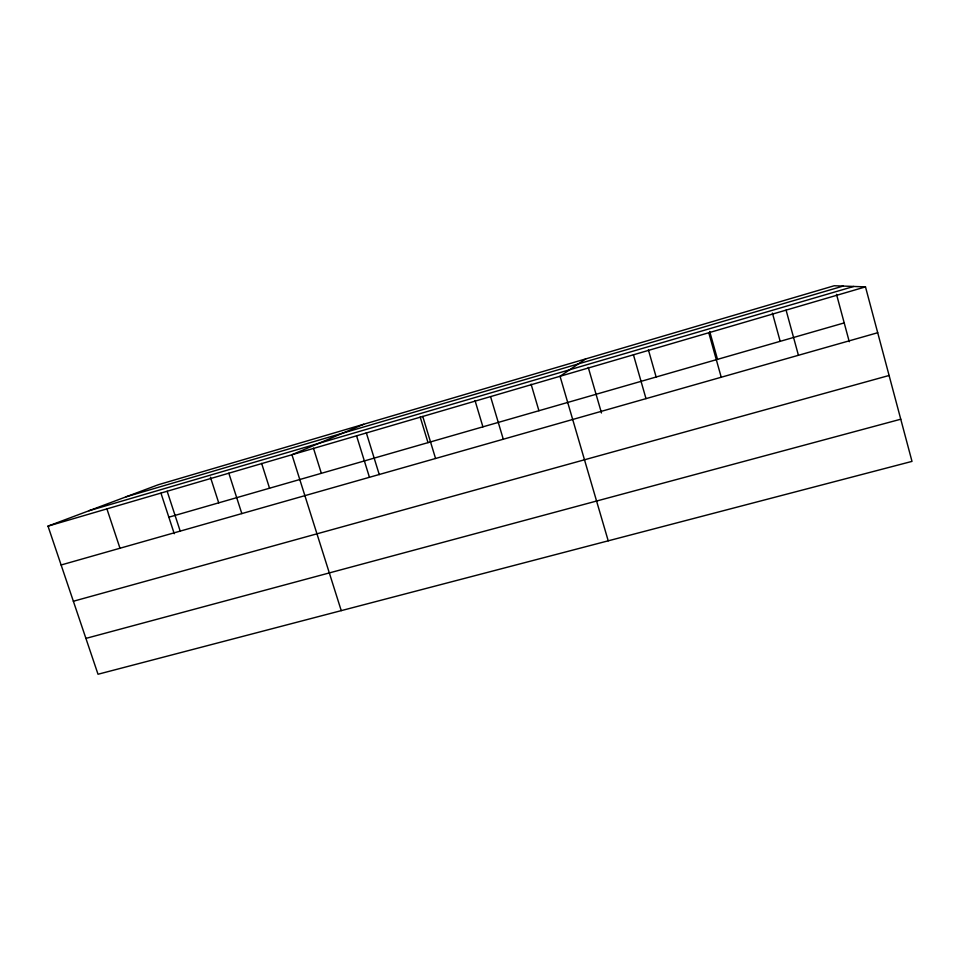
<?xml version="1.0" encoding="UTF-8"?>
<svg xmlns="http://www.w3.org/2000/svg" width="960" height="960" viewBox="0 0 960 960"><rect width="100%" height="100%" fill="white"/><g stroke="black" fill="none" stroke-linecap="round" stroke-linejoin="round"><path stroke-width="1.44" d="M585.78 358.896L560.04 376.272L608.22 540.816M363.684 424.272L291.948 454.728L341.244 610.632M48 526.128L158.208 484.764L834.216 285.756L865.488 286.884L912 461.388L98.016 674.244L48 526.128L865.488 286.884M126.192 496.776L843.132 286.08M89.004 510.732L853.656 286.464M168.84 517.188L844.212 322.908M61.116 564.984L877.704 332.736M73.368 601.248L889.104 375.48M85.908 638.4L900.756 419.22M106.908 508.884L119.988 548.244M167.16 491.256L180.204 531.108M160.98 493.224L174.252 533.712M210.432 477.192L218.712 502.836M228.828 473.208L241.824 513.588M261.624 463.368L269.544 488.22M313.464 448.2L321.348 473.316M366.3 432.732L379.272 474.612M356.568 435.816L369.444 477.288M422.76 416.448L435.564 458.484M420.18 416.964L428.004 442.632M490.56 396.612L503.292 439.224M475.02 400.536L482.916 426.84M531.072 384.132L538.92 410.724M588.252 367.392L601.488 412.98M633.444 354.792L645.996 398.628M648.384 349.788L656.136 377.004M709.692 331.476L717.504 359.352M708.768 332.748L721.224 377.232M772.428 313.104L780.18 341.328M786.084 310.128L798.432 355.284M836.52 294.336L849.264 341.7"/></g></svg>
